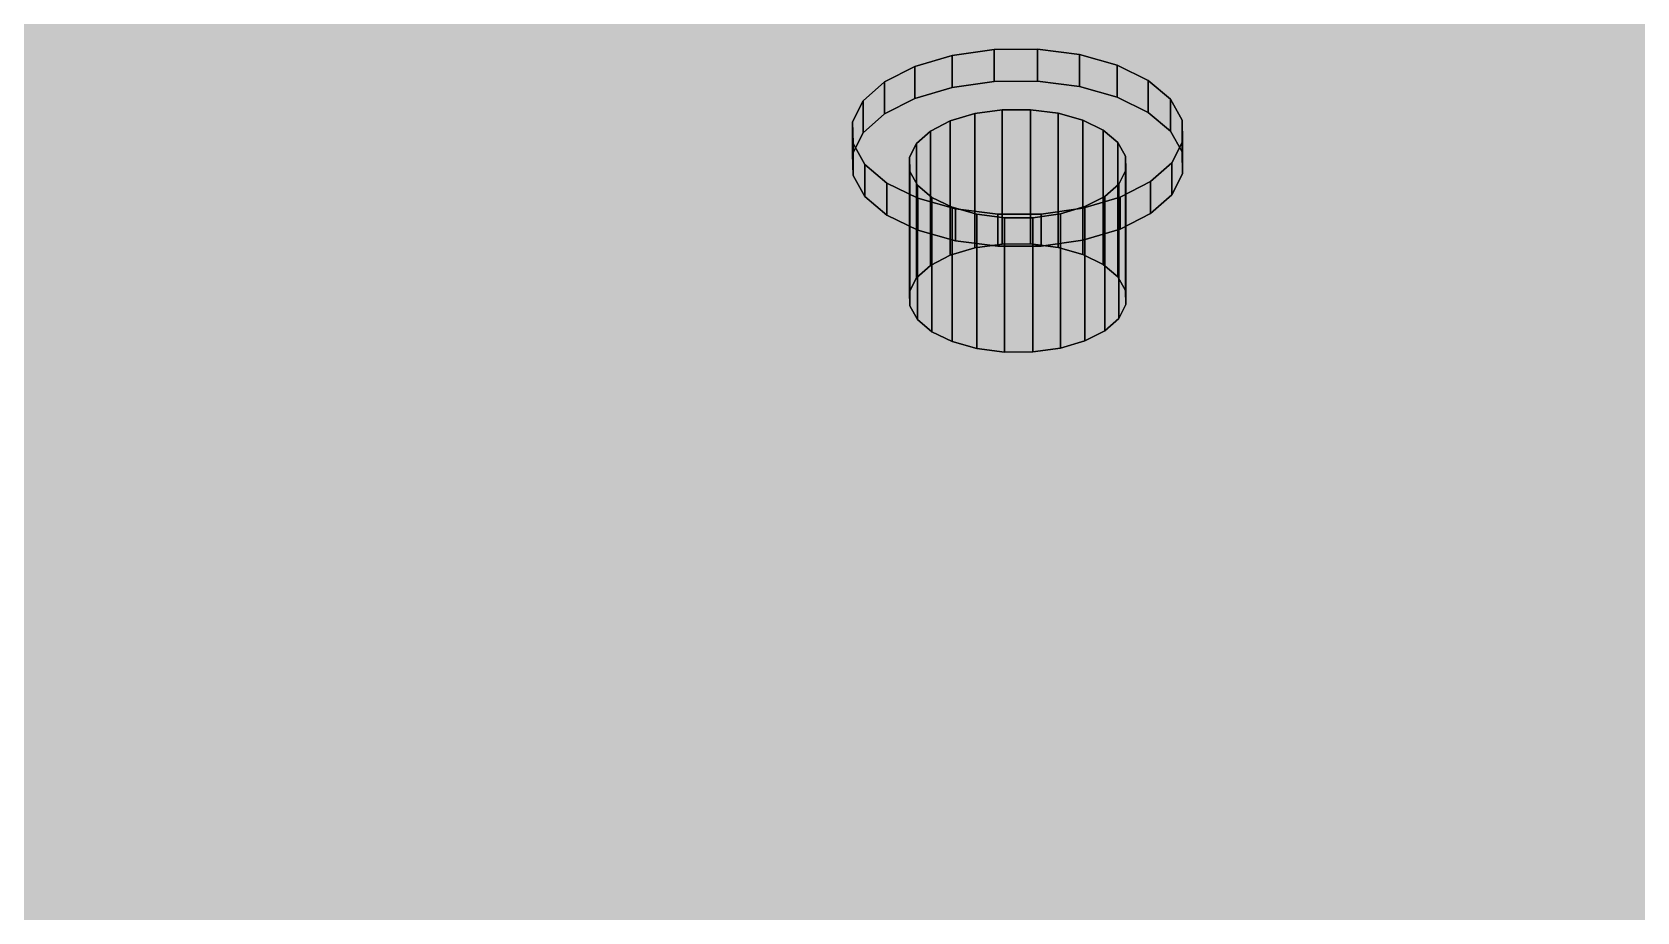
# Model space of a CAD drawing. Header units: millimetres. Extents: x 50 to 612415, y 2 to 4150.
# Drawn here: x 484160.6 to 484298, y 2020.8 to 2096.2 of the extents above; entities that cross this region are included whole.
import ezdxf

# ---------------------------------------------------------------- set-up
doc = ezdxf.new("R2010")
doc.units = ezdxf.units.MM
doc.layers.add('HATCH', color=8, linetype='Continuous', lineweight=9)
doc.layers.add('OUTLINE', color=7, linetype='Continuous', lineweight=25)

msp = doc.modelspace()

# ---------------------------------------------------------------- hatches: boundary and pattern name
at = {"layer": 'HATCH', "true_color": 0xccae87}
for points in [[(484758.648, 2037.434), (483610.009, 2224.834), (483821.46, 2150.669)], [(483821.46, 2150.669), (483610.009, 2224.834), (484758.648, 2037.434)], [(484758.174, 2036.433), (483610.009, 2224.15), (483821.46, 2149.984)], [(483821.46, 2149.984), (483610.009, 2224.15), (484758.174, 2036.433)], [(484755.802, 2031.428), (483610.009, 2220.726), (483821.46, 2146.56)], [(483821.46, 2146.56), (483610.009, 2220.726), (484755.802, 2031.428)], [(483821.46, 2141.081), (483610.009, 2215.247), (484752.006, 2023.419)], [(484760.546, 2053.765), (483825.091, 2159.244), (484036.542, 2085.079)], [(484760.546, 2048.287), (483825.091, 2153.766), (484036.542, 2079.6)], [(484036.542, 2079.6), (483825.091, 2153.766), (484760.546, 2048.287)], [(484760.546, 2041.439), (483823.526, 2152.397), (483824.998, 2151.154)], [(483824.998, 2151.154), (483823.526, 2152.397), (484760.546, 2041.439)], [(484760.546, 2041.439), (483824.998, 2151.154), (483825.777, 2149.763)], [(483825.777, 2149.763), (483824.998, 2151.154), (484760.546, 2041.439)], [(484758.648, 2037.434), (483821.46, 2150.669), (483823.526, 2149.658)], [(483823.526, 2149.658), (483821.46, 2150.669), (484758.648, 2037.434)], [(484758.174, 2036.433), (483821.46, 2149.984), (483823.526, 2148.973)], [(483823.526, 2148.973), (483821.46, 2149.984), (484758.174, 2036.433)], [(484758.648, 2037.434), (483823.526, 2149.658), (483824.998, 2148.415)], [(483824.998, 2148.415), (483823.526, 2149.658), (484758.648, 2037.434)], [(484760.546, 2041.439), (483825.777, 2149.763), (483825.808, 2148.318)], [(483825.808, 2148.318), (483825.777, 2149.763), (484760.546, 2041.439)], [(484758.174, 2036.433), (483823.526, 2148.973), (483824.998, 2147.73)], [(483824.998, 2147.73), (483823.526, 2148.973), (484758.174, 2036.433)], [(484758.648, 2037.434), (483824.998, 2148.415), (483825.777, 2147.023)], [(483825.777, 2147.023), (483824.998, 2148.415), (484758.648, 2037.434)], [(484760.546, 2041.439), (483825.808, 2148.318), (483825.091, 2146.918)], [(483825.091, 2146.918), (483825.808, 2148.318), (484760.546, 2041.439)], [(484758.174, 2036.433), (483824.998, 2147.73), (483825.777, 2146.338)], [(483825.777, 2146.338), (483824.998, 2147.73), (484758.174, 2036.433)], [(484760.546, 2041.439), (483825.091, 2146.918), (484036.542, 2072.752)], [(484036.542, 2072.752), (483825.091, 2146.918), (484760.546, 2041.439)], [(484758.648, 2037.434), (483825.777, 2147.023), (483825.808, 2145.578)], [(483825.808, 2145.578), (483825.777, 2147.023), (484758.648, 2037.434)], [(484755.802, 2031.428), (483821.46, 2146.56), (483823.526, 2145.549)], [(483823.526, 2145.549), (483821.46, 2146.56), (484755.802, 2031.428)], [(484755.802, 2031.428), (483823.526, 2145.549), (483824.998, 2144.306)], [(483824.998, 2144.306), (483823.526, 2145.549), (484755.802, 2031.428)], [(484758.648, 2037.434), (483825.808, 2145.578), (483825.091, 2144.179)], [(483825.091, 2144.179), (483825.808, 2145.578), (484758.648, 2037.434)], [(484758.174, 2036.433), (483825.777, 2146.338), (483825.808, 2144.894)], [(483825.808, 2144.894), (483825.777, 2146.338), (484758.174, 2036.433)], [(484755.802, 2031.428), (483824.998, 2144.306), (483825.777, 2142.914)], [(483825.777, 2142.914), (483824.998, 2144.306), (484755.802, 2031.428)], [(484758.174, 2036.433), (483825.808, 2144.894), (483825.091, 2143.494)], [(483825.091, 2143.494), (483825.808, 2144.894), (484758.174, 2036.433)], [(484758.648, 2037.434), (483825.091, 2144.179), (484036.542, 2070.013)], [(484036.542, 2070.013), (483825.091, 2144.179), (484758.648, 2037.434)], [(484758.174, 2036.433), (483825.091, 2143.494), (484036.542, 2069.328)], [(484036.542, 2069.328), (483825.091, 2143.494), (484758.174, 2036.433)], [(484755.802, 2031.428), (483825.777, 2142.914), (483825.808, 2141.47)], [(483825.808, 2141.47), (483825.777, 2142.914), (484755.802, 2031.428)], [(484755.802, 2031.428), (483825.808, 2141.47), (483825.091, 2140.07)], [(483825.091, 2140.07), (483825.808, 2141.47), (484755.802, 2031.428)], [(483823.526, 2140.071), (483821.46, 2141.081), (484752.006, 2023.419)], [(483824.998, 2138.828), (483823.526, 2140.071), (484752.006, 2023.419)], [(484755.802, 2031.428), (483825.091, 2140.07), (484036.542, 2065.904)], [(484036.542, 2065.904), (483825.091, 2140.07), (484755.802, 2031.428)], [(483825.777, 2137.436), (483824.998, 2138.828), (484752.006, 2023.419)], [(483825.808, 2135.991), (483825.777, 2137.436), (484752.006, 2023.419)], [(483825.091, 2134.591), (483825.808, 2135.991), (484752.006, 2023.419)], [(484036.542, 2060.426), (483825.091, 2134.591), (484752.006, 2023.419)], [(484760.546, 2053.765), (484036.542, 2085.079), (484038.608, 2084.068)], [(484760.546, 2053.765), (484038.608, 2084.068), (484040.08, 2082.825)], [(484760.546, 2053.765), (484040.08, 2082.825), (484040.859, 2081.433)], [(484760.546, 2053.765), (484040.859, 2081.433), (484040.891, 2079.988)], [(484760.546, 2048.287), (484036.542, 2079.6), (484038.608, 2078.59)], [(484038.608, 2078.59), (484036.542, 2079.6), (484760.546, 2048.287)], [(484760.546, 2053.765), (484040.891, 2079.988), (484040.173, 2078.589)], [(484760.546, 2048.287), (484038.608, 2078.59), (484040.08, 2077.346)], [(484040.08, 2077.346), (484038.608, 2078.59), (484760.546, 2048.287)], [(484040.173, 2078.589), (484038.756, 2077.329), (484251.624, 2004.423)], [(484760.546, 2053.765), (484040.173, 2078.589), (484251.624, 2004.423)], [(484234.708, 2002.056), (484038.756, 2077.329), (484036.735, 2076.296)], [(484038.756, 2077.329), (484243.416, 2005.474), (484246.306, 2005.49)], [(484038.756, 2077.329), (484246.306, 2005.49), (484249.105, 2005.131)], [(484038.756, 2077.329), (484240.633, 2005.085), (484243.416, 2005.474)], [(484038.756, 2077.329), (484249.105, 2005.131), (484251.624, 2004.423)], [(484038.756, 2077.329), (484238.146, 2004.349), (484240.633, 2005.085)], [(484038.756, 2077.329), (484236.125, 2003.316), (484238.146, 2004.349)], [(484234.708, 2002.056), (484236.125, 2003.316), (484038.756, 2077.329)], [(484040.859, 2075.955), (484040.08, 2077.346), (484760.546, 2048.287)], [(484760.546, 2048.287), (484040.08, 2077.346), (484040.859, 2075.955)], [(483655.087, 1297.024), (484234.023, 1999.212), (484023.257, 2076.222)], [(484234.708, 2002.056), (484025.776, 2075.514), (484023.257, 2076.222)], [(484233.991, 2000.657), (484234.708, 2002.056), (484023.257, 2076.222)], [(484234.023, 1999.212), (484233.991, 2000.657), (484023.257, 2076.222)], [(484234.708, 2002.056), (484028.575, 2075.155), (484025.776, 2075.514)], [(484234.708, 2002.056), (484034.248, 2075.56), (484031.465, 2075.171)], [(484234.708, 2002.056), (484036.735, 2076.296), (484034.248, 2075.56)], [(484040.891, 2074.51), (484040.859, 2075.955), (484760.546, 2048.287)], [(484760.546, 2048.287), (484040.859, 2075.955), (484040.891, 2074.51)], [(484234.708, 2002.056), (484031.465, 2075.171), (484028.575, 2075.155)], [(484760.546, 2048.287), (484040.891, 2074.51), (484040.173, 2073.11)], [(484040.173, 2073.11), (484040.891, 2074.51), (484760.546, 2048.287)], [(484760.546, 2041.439), (484036.542, 2072.752), (484038.608, 2071.742)], [(484038.608, 2071.742), (484036.542, 2072.752), (484760.546, 2041.439)], [(484040.173, 2073.11), (484038.756, 2071.851), (484251.624, 1998.944)], [(484251.624, 1998.944), (484038.756, 2071.851), (484040.173, 2073.11)], [(484760.546, 2048.287), (484040.173, 2073.11), (484251.624, 1998.944)], [(484251.624, 1998.944), (484040.173, 2073.11), (484760.546, 2048.287)], [(484234.708, 1996.578), (484038.756, 2071.851), (484036.735, 2070.818)], [(484036.735, 2070.818), (484038.756, 2071.851), (484234.708, 1996.578)], [(484760.546, 2041.439), (484038.608, 2071.742), (484040.08, 2070.498)], [(484040.08, 2070.498), (484038.608, 2071.742), (484760.546, 2041.439)], [(484038.756, 2071.851), (484243.416, 1999.996), (484246.306, 2000.012)], [(484246.306, 2000.012), (484243.416, 1999.996), (484038.756, 2071.851)], [(484038.756, 2071.851), (484246.306, 2000.012), (484249.105, 1999.653)], [(484249.105, 1999.653), (484246.306, 2000.012), (484038.756, 2071.851)], [(484038.756, 2071.851), (484240.633, 1999.606), (484243.416, 1999.996)], [(484243.416, 1999.996), (484240.633, 1999.606), (484038.756, 2071.851)], [(484038.756, 2071.851), (484249.105, 1999.653), (484251.624, 1998.944)], [(484251.624, 1998.944), (484249.105, 1999.653), (484038.756, 2071.851)], [(484038.756, 2071.851), (484238.146, 1998.87), (484240.633, 1999.606)], [(484240.633, 1999.606), (484238.146, 1998.87), (484038.756, 2071.851)], [(484038.756, 2071.851), (484236.125, 1997.837), (484238.146, 1998.87)], [(484238.146, 1998.87), (484236.125, 1997.837), (484038.756, 2071.851)], [(484234.708, 1996.578), (484236.125, 1997.837), (484038.756, 2071.851)], [(484038.756, 2071.851), (484236.125, 1997.837), (484234.708, 1996.578)], [(484234.708, 1996.578), (484025.776, 2070.035), (484023.257, 2070.744)], [(484023.257, 2070.744), (484025.776, 2070.035), (484234.708, 1996.578)], [(484233.991, 1995.178), (484234.708, 1996.578), (484023.257, 2070.744)], [(484023.257, 2070.744), (484234.708, 1996.578), (484233.991, 1995.178)], [(484234.023, 1993.733), (484233.991, 1995.178), (484023.257, 2070.744)], [(484023.257, 2070.744), (484233.991, 1995.178), (484234.023, 1993.733)], [(484234.708, 1996.578), (484028.575, 2069.676), (484025.776, 2070.035)], [(484025.776, 2070.035), (484028.575, 2069.676), (484234.708, 1996.578)], [(484028.575, 2069.676), (484031.465, 2069.692), (484234.708, 1996.578)], [(484234.708, 1996.578), (484031.465, 2069.692), (484028.575, 2069.676)], [(484234.708, 1996.578), (484034.248, 2070.082), (484031.465, 2069.692)], [(484031.465, 2069.692), (484034.248, 2070.082), (484234.708, 1996.578)], [(484234.708, 1996.578), (484036.735, 2070.818), (484034.248, 2070.082)], [(484034.248, 2070.082), (484036.735, 2070.818), (484234.708, 1996.578)], [(484758.648, 2037.434), (484036.542, 2070.013), (484038.608, 2069.002)], [(484038.608, 2069.002), (484036.542, 2070.013), (484758.648, 2037.434)], [(484040.859, 2069.107), (484040.08, 2070.498), (484760.546, 2041.439)], [(484760.546, 2041.439), (484040.08, 2070.498), (484040.859, 2069.107)], [(484758.174, 2036.433), (484036.542, 2069.328), (484038.608, 2068.318)], [(484038.608, 2068.318), (484036.542, 2069.328), (484758.174, 2036.433)], [(484758.648, 2037.434), (484038.608, 2069.002), (484040.08, 2067.759)], [(484040.08, 2067.759), (484038.608, 2069.002), (484758.648, 2037.434)], [(484758.174, 2036.433), (484038.608, 2068.318), (484040.08, 2067.074)], [(484040.08, 2067.074), (484038.608, 2068.318), (484758.174, 2036.433)], [(484040.891, 2067.662), (484040.859, 2069.107), (484760.546, 2041.439)], [(484760.546, 2041.439), (484040.859, 2069.107), (484040.891, 2067.662)], [(484758.648, 2037.434), (484040.08, 2067.759), (484040.859, 2066.367)], [(484040.859, 2066.367), (484040.08, 2067.759), (484758.648, 2037.434)], [(484758.174, 2036.433), (484040.08, 2067.074), (484040.859, 2065.683)], [(484040.859, 2065.683), (484040.08, 2067.074), (484758.174, 2036.433)], [(484760.546, 2041.439), (484040.891, 2067.662), (484040.173, 2066.262)], [(484040.173, 2066.262), (484040.891, 2067.662), (484760.546, 2041.439)], [(484755.802, 2031.428), (484036.542, 2065.904), (484038.608, 2064.894)], [(484038.608, 2064.894), (484036.542, 2065.904), (484755.802, 2031.428)], [(484040.173, 2066.262), (484038.756, 2065.003), (484251.624, 1992.096)], [(484251.624, 1992.096), (484038.756, 2065.003), (484040.173, 2066.262)], [(484760.546, 2041.439), (484040.173, 2066.262), (484251.624, 1992.096)], [(484251.624, 1992.096), (484040.173, 2066.262), (484760.546, 2041.439)], [(484758.648, 2037.434), (484040.859, 2066.367), (484040.891, 2064.923)], [(484040.891, 2064.923), (484040.859, 2066.367), (484758.648, 2037.434)], [(484758.174, 2036.433), (484040.859, 2065.683), (484040.891, 2064.238)], [(484040.891, 2064.238), (484040.859, 2065.683), (484758.174, 2036.433)], [(484755.802, 2031.428), (484038.608, 2064.894), (484040.08, 2063.65)], [(484040.08, 2063.65), (484038.608, 2064.894), (484755.802, 2031.428)], [(484038.756, 2065.003), (484243.416, 1993.148), (484246.306, 1993.164)], [(484246.306, 1993.164), (484243.416, 1993.148), (484038.756, 2065.003)], [(484038.756, 2065.003), (484246.306, 1993.164), (484249.105, 1992.805)], [(484249.105, 1992.805), (484246.306, 1993.164), (484038.756, 2065.003)], [(484038.756, 2065.003), (484240.633, 1992.758), (484243.416, 1993.148)], [(484243.416, 1993.148), (484240.633, 1992.758), (484038.756, 2065.003)], [(484038.756, 2065.003), (484249.105, 1992.805), (484251.624, 1992.096)], [(484251.624, 1992.096), (484249.105, 1992.805), (484038.756, 2065.003)], [(484038.756, 2065.003), (484238.146, 1992.022), (484240.633, 1992.758)], [(484240.633, 1992.758), (484238.146, 1992.022), (484038.756, 2065.003)], [(484758.648, 2037.434), (484040.891, 2064.923), (484040.173, 2063.523)], [(484040.173, 2063.523), (484040.891, 2064.923), (484758.648, 2037.434)], [(484040.173, 2062.838), (484040.891, 2064.238), (484758.174, 2036.433)], [(484758.174, 2036.433), (484040.891, 2064.238), (484040.173, 2062.838)], [(484040.173, 2063.523), (484038.756, 2062.264), (484251.624, 1989.357)], [(484251.624, 1989.357), (484038.756, 2062.264), (484040.173, 2063.523)], [(484755.802, 2031.428), (484040.08, 2063.65), (484040.859, 2062.259)], [(484040.859, 2062.259), (484040.08, 2063.65), (484755.802, 2031.428)], [(484758.648, 2037.434), (484040.173, 2063.523), (484251.624, 1989.357)], [(484251.624, 1989.357), (484040.173, 2063.523), (484758.648, 2037.434)], [(484758.174, 2036.433), (484040.173, 2062.838), (484251.624, 1988.672)], [(484251.624, 1988.672), (484040.173, 2062.838), (484758.174, 2036.433)], [(484755.802, 2031.428), (484040.859, 2062.259), (484040.891, 2060.814)], [(484040.891, 2060.814), (484040.859, 2062.259), (484755.802, 2031.428)], [(484038.608, 2059.415), (484036.542, 2060.426), (484752.006, 2023.419)], [(484040.173, 2059.414), (484040.891, 2060.814), (484755.802, 2031.428)], [(484755.802, 2031.428), (484040.891, 2060.814), (484040.173, 2059.414)], [(484040.08, 2058.172), (484038.608, 2059.415), (484752.006, 2023.419)], [(484755.802, 2031.428), (484040.173, 2059.414), (484251.624, 1985.248)], [(484251.624, 1985.248), (484040.173, 2059.414), (484755.802, 2031.428)], [(484040.859, 2056.78), (484040.08, 2058.172), (484752.006, 2023.419)], [(484040.891, 2055.335), (484040.859, 2056.78), (484752.006, 2023.419)], [(484040.173, 2053.936), (484040.891, 2055.335), (484752.006, 2023.419)], [(484251.624, 1979.77), (484040.173, 2053.936), (484752.006, 2023.419)]]:
    msp.add_hatch(color=43, dxfattribs=at).paths.add_polyline_path(points)
at = {"layer": 'HATCH', "true_color": 0xaeb3b7}
for points in [[(484242.969, 2091.955), (484239.391, 2091.455), (484239.391, 2094.194), (484242.969, 2094.695)], [(484250.284, 2091.515), (484246.684, 2091.976), (484246.684, 2094.715), (484250.284, 2094.254)], [(484243.662, 2078.024), (484241.316, 2077.696), (484241.316, 2089.201), (484243.662, 2089.529)], [(484248.457, 2077.735), (484246.098, 2078.037), (484246.098, 2089.542), (484248.457, 2089.24)], [(484239.68, 2078.306), (484243.279, 2077.845), (484243.279, 2080.584), (484239.68, 2081.045)], [(484246.995, 2077.865), (484250.573, 2078.366), (484250.573, 2081.105), (484246.995, 2080.604)], [(484241.506, 2069.076), (484243.866, 2068.774), (484243.866, 2080.278), (484241.506, 2080.581)], [(484246.301, 2068.787), (484248.647, 2069.115), (484248.647, 2080.62), (484246.301, 2080.292)]]:
    msp.add_hatch(color=253, dxfattribs=at).paths.add_polyline_path(points)
at = {"layer": 'HATCH', "true_color": 0xb7bcc0}
for points in [[(484250.573, 2081.105), (484242.969, 2094.695), (484239.391, 2094.194)], [(484250.573, 2081.105), (484246.684, 2094.715), (484242.969, 2094.695)], [(484250.573, 2081.105), (484250.284, 2094.254), (484246.684, 2094.715)], [(484250.573, 2081.105), (484236.193, 2093.248), (484233.595, 2091.919)], [(484250.573, 2081.105), (484239.391, 2094.194), (484236.193, 2093.248)], [(484250.573, 2081.105), (484253.522, 2093.343), (484250.284, 2094.254)], [(484250.573, 2081.105), (484256.178, 2092.044), (484253.522, 2093.343)], [(484250.573, 2081.105), (484233.595, 2091.919), (484231.773, 2090.3)], [(484239.391, 2091.455), (484242.969, 2091.955), (484250.573, 2078.366)], [(484242.969, 2091.955), (484246.684, 2091.976), (484250.573, 2078.366)], [(484246.684, 2091.976), (484250.284, 2091.515), (484250.573, 2078.366)], [(484250.573, 2081.105), (484258.071, 2090.445), (484256.178, 2092.044)], [(484250.573, 2081.105), (484231.773, 2090.3), (484230.851, 2088.501)], [(484233.595, 2089.18), (484236.193, 2090.508), (484250.573, 2078.366)], [(484236.193, 2090.508), (484239.391, 2091.455), (484250.573, 2078.366)], [(484250.284, 2091.515), (484253.522, 2090.604), (484250.573, 2078.366)], [(484253.522, 2090.604), (484256.178, 2089.304), (484250.573, 2078.366)], [(484250.573, 2081.105), (484259.072, 2088.656), (484258.071, 2090.445)], [(484231.773, 2087.561), (484233.595, 2089.18), (484250.573, 2078.366)], [(484248.647, 2080.62), (484241.316, 2089.201), (484239.22, 2088.58)], [(484248.647, 2080.62), (484243.662, 2089.529), (484241.316, 2089.201)], [(484248.647, 2080.62), (484246.098, 2089.542), (484243.662, 2089.529)], [(484248.647, 2080.62), (484248.457, 2089.24), (484246.098, 2089.542)], [(484248.647, 2080.62), (484250.58, 2088.643), (484248.457, 2089.24)], [(484256.178, 2089.304), (484258.071, 2087.706), (484250.573, 2078.366)], [(484250.573, 2081.105), (484230.851, 2088.501), (484230.891, 2086.643)], [(484230.851, 2085.761), (484231.773, 2087.561), (484250.573, 2078.366)], [(484248.647, 2080.62), (484237.517, 2087.709), (484236.322, 2086.648)], [(484248.647, 2080.62), (484239.22, 2088.58), (484237.517, 2087.709)], [(484248.647, 2080.62), (484252.321, 2087.791), (484250.58, 2088.643)], [(484248.647, 2080.62), (484253.562, 2086.743), (484252.321, 2087.791)], [(484250.573, 2081.105), (484259.113, 2086.798), (484259.072, 2088.656)], [(484258.071, 2087.706), (484259.072, 2085.917), (484250.573, 2078.366)], [(484250.573, 2081.105), (484230.891, 2086.643), (484231.892, 2084.854)], [(484248.647, 2080.62), (484236.322, 2086.648), (484235.718, 2085.468)], [(484248.647, 2080.62), (484254.219, 2085.57), (484253.562, 2086.743)], [(484250.573, 2081.105), (484258.191, 2084.998), (484259.113, 2086.798)], [(484230.891, 2083.904), (484230.851, 2085.761), (484250.573, 2078.366)], [(484250.573, 2081.105), (484231.892, 2084.854), (484233.786, 2083.255)], [(484248.647, 2080.62), (484235.718, 2085.468), (484235.745, 2084.25)], [(484248.647, 2080.62), (484254.246, 2084.352), (484254.219, 2085.57)], [(484259.072, 2085.917), (484259.113, 2084.059), (484250.573, 2078.366)], [(484250.573, 2081.105), (484256.368, 2083.379), (484258.191, 2084.998)], [(484231.892, 2082.115), (484230.891, 2083.904), (484250.573, 2078.366)], [(484248.647, 2080.62), (484235.745, 2084.25), (484236.401, 2083.078)], [(484248.647, 2080.62), (484253.641, 2083.172), (484254.246, 2084.352)], [(484259.113, 2084.059), (484258.191, 2082.259), (484250.573, 2078.366)], [(484233.786, 2080.516), (484231.892, 2082.115), (484250.573, 2078.366)], [(484250.573, 2081.105), (484233.786, 2083.255), (484236.442, 2081.956)], [(484248.647, 2080.62), (484236.401, 2083.078), (484237.642, 2082.03)], [(484248.647, 2080.62), (484252.446, 2082.111), (484253.641, 2083.172)], [(484248.647, 2080.62), (484250.743, 2081.24), (484252.446, 2082.111)], [(484250.573, 2081.105), (484253.77, 2082.051), (484256.368, 2083.379)], [(484258.191, 2082.259), (484256.368, 2080.64), (484250.573, 2078.366)], [(484250.573, 2081.105), (484236.442, 2081.956), (484239.68, 2081.045)], [(484248.647, 2080.62), (484237.642, 2082.03), (484239.383, 2081.178)], [(484248.647, 2080.62), (484239.383, 2081.178), (484241.506, 2080.581)], [(484250.573, 2081.105), (484239.68, 2081.045), (484243.279, 2080.584)], [(484250.573, 2081.105), (484243.279, 2080.584), (484246.995, 2080.604)], [(484236.442, 2079.217), (484233.786, 2080.516), (484250.573, 2078.366)], [(484248.647, 2080.62), (484241.506, 2080.581), (484243.866, 2080.278)], [(484248.647, 2080.62), (484243.866, 2080.278), (484246.301, 2080.292)], [(484256.368, 2080.64), (484253.77, 2079.312), (484250.573, 2078.366)], [(484239.68, 2078.306), (484236.442, 2079.217), (484250.573, 2078.366)], [(484243.279, 2077.845), (484239.68, 2078.306), (484250.573, 2078.366)], [(484241.316, 2077.696), (484243.662, 2078.024), (484248.647, 2069.115)], [(484246.995, 2077.865), (484243.279, 2077.845), (484250.573, 2078.366)], [(484243.662, 2078.024), (484246.098, 2078.037), (484248.647, 2069.115)], [(484246.098, 2078.037), (484248.457, 2077.735), (484248.647, 2069.115)], [(484237.517, 2076.205), (484239.22, 2077.075), (484248.647, 2069.115)], [(484239.22, 2077.075), (484241.316, 2077.696), (484248.647, 2069.115)], [(484248.457, 2077.735), (484250.58, 2077.138), (484248.647, 2069.115)], [(484250.58, 2077.138), (484252.321, 2076.286), (484248.647, 2069.115)], [(484236.322, 2075.143), (484237.517, 2076.205), (484248.647, 2069.115)], [(484252.321, 2076.286), (484253.562, 2075.238), (484248.647, 2069.115)], [(484253.562, 2075.238), (484254.219, 2074.065), (484248.647, 2069.115)], [(484235.718, 2073.964), (484236.322, 2075.143), (484248.647, 2069.115)], [(484235.745, 2072.746), (484235.718, 2073.964), (484248.647, 2069.115)], [(484254.219, 2074.065), (484254.246, 2072.847), (484248.647, 2069.115)], [(484236.401, 2071.573), (484235.745, 2072.746), (484248.647, 2069.115)], [(484254.246, 2072.847), (484253.641, 2071.668), (484248.647, 2069.115)], [(484237.642, 2070.525), (484236.401, 2071.573), (484248.647, 2069.115)], [(484253.641, 2071.668), (484252.446, 2070.606), (484248.647, 2069.115)], [(484239.383, 2069.673), (484237.642, 2070.525), (484248.647, 2069.115)], [(484252.446, 2070.606), (484250.743, 2069.736), (484248.647, 2069.115)], [(484241.506, 2069.076), (484239.383, 2069.673), (484248.647, 2069.115)], [(484243.866, 2068.774), (484241.506, 2069.076), (484248.647, 2069.115)], [(484246.301, 2068.787), (484243.866, 2068.774), (484248.647, 2069.115)]]:
    msp.add_hatch(color=9, dxfattribs=at).paths.add_polyline_path(points)
at = {"layer": 'HATCH', "true_color": 0xaeb4b7}
for points in [[(484246.684, 2091.976), (484242.969, 2091.955), (484242.969, 2094.695), (484246.684, 2094.715)], [(484246.098, 2078.037), (484243.662, 2078.024), (484243.662, 2089.529), (484246.098, 2089.542)], [(484243.279, 2077.845), (484246.995, 2077.865), (484246.995, 2080.604), (484243.279, 2080.584)], [(484243.866, 2068.774), (484246.301, 2068.787), (484246.301, 2080.292), (484243.866, 2080.278)]]:
    msp.add_hatch(color=253, dxfattribs=at).paths.add_polyline_path(points)
at = {"layer": 'HATCH', "true_color": 0xabb0b4}
for points in [[(484236.193, 2090.508), (484233.595, 2089.18), (484233.595, 2091.919), (484236.193, 2093.248)], [(484256.178, 2089.304), (484253.522, 2090.604), (484253.522, 2093.343), (484256.178, 2092.044)], [(484239.22, 2077.075), (484237.517, 2076.205), (484237.517, 2087.709), (484239.22, 2088.58)], [(484252.321, 2076.286), (484250.58, 2077.138), (484250.58, 2088.643), (484252.321, 2087.791)], [(484233.786, 2080.516), (484236.442, 2079.217), (484236.442, 2081.956), (484233.786, 2083.255)], [(484250.743, 2069.736), (484252.446, 2070.606), (484252.446, 2082.111), (484250.743, 2081.24)], [(484253.77, 2079.312), (484256.368, 2080.64), (484256.368, 2083.379), (484253.77, 2082.051)], [(484237.642, 2070.525), (484239.383, 2069.673), (484239.383, 2081.178), (484237.642, 2082.03)]]:
    msp.add_hatch(color=253, dxfattribs=at).paths.add_polyline_path(points)
at = {"layer": 'HATCH', "true_color": 0xadb2b6}
for points in [[(484239.391, 2091.455), (484236.193, 2090.508), (484236.193, 2093.248), (484239.391, 2094.194)], [(484253.522, 2090.604), (484250.284, 2091.515), (484250.284, 2094.254), (484253.522, 2093.343)], [(484241.316, 2077.696), (484239.22, 2077.075), (484239.22, 2088.58), (484241.316, 2089.201)], [(484250.58, 2077.138), (484248.457, 2077.735), (484248.457, 2089.24), (484250.58, 2088.643)], [(484236.442, 2079.217), (484239.68, 2078.306), (484239.68, 2081.045), (484236.442, 2081.956)], [(484239.383, 2069.673), (484241.506, 2069.076), (484241.506, 2080.581), (484239.383, 2081.178)], [(484248.647, 2069.115), (484250.743, 2069.736), (484250.743, 2081.24), (484248.647, 2080.62)], [(484250.573, 2078.366), (484253.77, 2079.312), (484253.77, 2082.051), (484250.573, 2081.105)]]:
    msp.add_hatch(color=253, dxfattribs=at).paths.add_polyline_path(points)
at = {"layer": 'HATCH', "true_color": 0xa8aeb1}
for points in [[(484233.595, 2089.18), (484231.773, 2087.561), (484231.773, 2090.3), (484233.595, 2091.919)], [(484237.517, 2076.205), (484236.322, 2075.143), (484236.322, 2086.648), (484237.517, 2087.709)], [(484256.368, 2080.64), (484258.191, 2082.259), (484258.191, 2084.998), (484256.368, 2083.379)], [(484252.446, 2070.606), (484253.641, 2071.668), (484253.641, 2083.172), (484252.446, 2082.111)]]:
    msp.add_hatch(color=253, dxfattribs=at).paths.add_polyline_path(points)
at = {"layer": 'HATCH', "true_color": 0xa9aeb1}
for points in [[(484258.071, 2087.706), (484256.178, 2089.304), (484256.178, 2092.044), (484258.071, 2090.445)], [(484253.562, 2075.238), (484252.321, 2076.286), (484252.321, 2087.791), (484253.562, 2086.743)], [(484231.892, 2082.115), (484233.786, 2080.516), (484233.786, 2083.255), (484231.892, 2084.854)], [(484236.401, 2071.573), (484237.642, 2070.525), (484237.642, 2082.03), (484236.401, 2083.078)]]:
    msp.add_hatch(color=253, dxfattribs=at).paths.add_polyline_path(points)
at = {"layer": 'HATCH', "true_color": 0xa6abae}
for points in [[(484231.773, 2087.561), (484230.851, 2085.761), (484230.851, 2088.501), (484231.773, 2090.3)], [(484259.072, 2085.917), (484258.071, 2087.706), (484258.071, 2090.445), (484259.072, 2088.656)], [(484230.891, 2083.904), (484231.892, 2082.115), (484231.892, 2084.854), (484230.891, 2086.643)], [(484236.322, 2075.143), (484235.718, 2073.964), (484235.718, 2085.468), (484236.322, 2086.648)], [(484254.219, 2074.065), (484253.562, 2075.238), (484253.562, 2086.743), (484254.219, 2085.57)], [(484258.191, 2082.259), (484259.113, 2084.059), (484259.113, 2086.798), (484258.191, 2084.998)], [(484235.745, 2072.746), (484236.401, 2071.573), (484236.401, 2083.078), (484235.745, 2084.25)], [(484253.641, 2071.668), (484254.246, 2072.847), (484254.246, 2084.352), (484253.641, 2083.172)]]:
    msp.add_hatch(color=253, dxfattribs=at).paths.add_polyline_path(points)
at = {"layer": 'HATCH', "true_color": 0xa3a8ab}
for points in [[(484230.851, 2085.761), (484230.891, 2083.904), (484230.891, 2086.643), (484230.851, 2088.501)], [(484259.113, 2084.059), (484259.072, 2085.917), (484259.072, 2088.656), (484259.113, 2086.798)], [(484235.718, 2073.964), (484235.745, 2072.746), (484235.745, 2084.25), (484235.718, 2085.468)], [(484254.246, 2072.847), (484254.219, 2074.065), (484254.219, 2085.57), (484254.246, 2084.352)]]:
    msp.add_hatch(color=253, dxfattribs=at).paths.add_polyline_path(points)

# ---------------------------------------------------------------- linework, layer by layer
at = {"layer": 'OUTLINE', "color": 139, "true_color": 0x42544a}
for p, q in [((484239.391, 2094.194), (484242.969, 2094.695)), ((484242.969, 2094.695), (484239.391, 2094.194)), ((484242.969, 2094.695), (484246.684, 2094.715)), ((484246.684, 2094.715), (484242.969, 2094.695)), ((484242.969, 2091.955), (484242.969, 2094.695)), ((484242.969, 2094.695), (484242.969, 2091.955)), ((484246.684, 2094.715), (484246.684, 2091.976)), ((484246.684, 2091.976), (484246.684, 2094.715)), ((484246.684, 2094.715), (484250.284, 2094.254)), ((484250.284, 2094.254), (484246.684, 2094.715)), ((484233.595, 2091.919), (484236.193, 2093.248)), ((484236.193, 2093.248), (484233.595, 2091.919)), ((484236.193, 2093.248), (484239.391, 2094.194)), ((484239.391, 2094.194), (484236.193, 2093.248)), ((484236.193, 2090.508), (484236.193, 2093.248)), ((484236.193, 2093.248), (484236.193, 2090.508)), ((484239.391, 2091.455), (484239.391, 2094.194)), ((484239.391, 2094.194), (484239.391, 2091.455)), ((484250.284, 2094.254), (484250.284, 2091.515)), ((484250.284, 2091.515), (484250.284, 2094.254)), ((484250.284, 2094.254), (484253.522, 2093.343)), ((484253.522, 2093.343), (484250.284, 2094.254)), ((484253.522, 2093.343), (484253.522, 2090.604)), ((484253.522, 2090.604), (484253.522, 2093.343)), ((484253.522, 2093.343), (484256.178, 2092.044)), ((484256.178, 2092.044), (484253.522, 2093.343)), ((484231.773, 2090.3), (484233.595, 2091.919)), ((484233.595, 2091.919), (484231.773, 2090.3)), ((484233.595, 2089.18), (484233.595, 2091.919)), ((484233.595, 2091.919), (484233.595, 2089.18)), ((484242.969, 2091.955), (484239.391, 2091.455)), ((484239.391, 2091.455), (484242.969, 2091.955)), ((484246.684, 2091.976), (484242.969, 2091.955)), ((484242.969, 2091.955), (484246.684, 2091.976)), ((484250.284, 2091.515), (484246.684, 2091.976)), ((484246.684, 2091.976), (484250.284, 2091.515)), ((484256.178, 2092.044), (484256.178, 2089.304)), ((484256.178, 2089.304), (484256.178, 2092.044)), ((484256.178, 2092.044), (484258.071, 2090.445)), ((484258.071, 2090.445), (484256.178, 2092.044)), ((484230.851, 2088.501), (484231.773, 2090.3)), ((484231.773, 2090.3), (484230.851, 2088.501)), ((484231.773, 2087.561), (484231.773, 2090.3)), ((484231.773, 2090.3), (484231.773, 2087.561)), ((484236.193, 2090.508), (484233.595, 2089.18)), ((484233.595, 2089.18), (484236.193, 2090.508)), ((484239.391, 2091.455), (484236.193, 2090.508)), ((484236.193, 2090.508), (484239.391, 2091.455)), ((484253.522, 2090.604), (484250.284, 2091.515)), ((484250.284, 2091.515), (484253.522, 2090.604)), ((484256.178, 2089.304), (484253.522, 2090.604)), ((484253.522, 2090.604), (484256.178, 2089.304)), ((484258.071, 2090.445), (484258.071, 2087.706)), ((484258.071, 2087.706), (484258.071, 2090.445)), ((484258.071, 2090.445), (484259.072, 2088.656)), ((484259.072, 2088.656), (484258.071, 2090.445)), ((484233.595, 2089.18), (484231.773, 2087.561)), ((484231.773, 2087.561), (484233.595, 2089.18)), ((484239.22, 2088.58), (484241.316, 2089.201)), ((484241.316, 2089.201), (484239.22, 2088.58)), ((484241.316, 2089.201), (484243.662, 2089.529)), ((484243.662, 2089.529), (484241.316, 2089.201)), ((484241.316, 2077.696), (484241.316, 2089.201)), ((484241.316, 2089.201), (484241.316, 2077.696)), ((484243.662, 2089.529), (484246.098, 2089.542)), ((484246.098, 2089.542), (484243.662, 2089.529)), ((484243.662, 2078.024), (484243.662, 2089.529)), ((484243.662, 2089.529), (484243.662, 2078.024)), ((484246.098, 2089.542), (484246.098, 2078.037)), ((484246.098, 2078.037), (484246.098, 2089.542)), ((484246.098, 2089.542), (484248.457, 2089.24)), ((484248.457, 2089.24), (484246.098, 2089.542)), ((484248.457, 2089.24), (484248.457, 2077.735)), ((484248.457, 2077.735), (484248.457, 2089.24)), ((484248.457, 2089.24), (484250.58, 2088.643)), ((484250.58, 2088.643), (484248.457, 2089.24)), ((484258.071, 2087.706), (484256.178, 2089.304)), ((484256.178, 2089.304), (484258.071, 2087.706)), ((484230.851, 2085.761), (484230.851, 2088.501)), ((484230.891, 2086.643), (484230.851, 2088.501)), ((484230.851, 2088.501), (484230.851, 2085.761)), ((484230.851, 2088.501), (484230.891, 2086.643)), ((484231.773, 2087.561), (484230.851, 2085.761)), ((484230.851, 2085.761), (484231.773, 2087.561)), ((484236.322, 2086.648), (484237.517, 2087.709)), ((484237.517, 2087.709), (484236.322, 2086.648)), ((484237.517, 2087.709), (484239.22, 2088.58)), ((484239.22, 2088.58), (484237.517, 2087.709)), ((484237.517, 2076.205), (484237.517, 2087.709)), ((484237.517, 2087.709), (484237.517, 2076.205)), ((484239.22, 2077.075), (484239.22, 2088.58)), ((484239.22, 2088.58), (484239.22, 2077.075)), ((484250.58, 2088.643), (484250.58, 2077.138)), ((484250.58, 2077.138), (484250.58, 2088.643)), ((484250.58, 2088.643), (484252.321, 2087.791)), ((484252.321, 2087.791), (484250.58, 2088.643)), ((484252.321, 2087.791), (484252.321, 2076.286)), ((484252.321, 2076.286), (484252.321, 2087.791)), ((484252.321, 2087.791), (484253.562, 2086.743)), ((484253.562, 2086.743), (484252.321, 2087.791)), ((484259.072, 2085.917), (484258.071, 2087.706)), ((484258.071, 2087.706), (484259.072, 2085.917)), ((484259.072, 2088.656), (484259.072, 2085.917)), ((484259.072, 2085.917), (484259.072, 2088.656)), ((484259.072, 2088.656), (484259.113, 2086.798)), ((484259.113, 2086.798), (484259.072, 2088.656)), ((484230.891, 2083.904), (484230.891, 2086.643)), ((484231.892, 2084.854), (484230.891, 2086.643)), ((484230.891, 2086.643), (484230.891, 2083.904)), ((484230.891, 2086.643), (484231.892, 2084.854)), ((484235.718, 2085.468), (484236.322, 2086.648)), ((484236.322, 2086.648), (484235.718, 2085.468)), ((484236.322, 2075.143), (484236.322, 2086.648)), ((484236.322, 2086.648), (484236.322, 2075.143)), ((484253.562, 2086.743), (484253.562, 2075.238)), ((484253.562, 2075.238), (484253.562, 2086.743)), ((484253.562, 2086.743), (484254.219, 2085.57)), ((484254.219, 2085.57), (484253.562, 2086.743)), ((484259.113, 2086.798), (484258.191, 2084.998)), ((484258.191, 2084.998), (484259.113, 2086.798)), ((484259.113, 2086.798), (484259.113, 2084.059)), ((484259.113, 2084.059), (484259.113, 2086.798)), ((484230.851, 2085.761), (484230.891, 2083.904)), ((484230.891, 2083.904), (484230.851, 2085.761)), ((484231.892, 2082.115), (484231.892, 2084.854)), ((484233.786, 2083.255), (484231.892, 2084.854)), ((484231.892, 2084.854), (484231.892, 2082.115)), ((484231.892, 2084.854), (484233.786, 2083.255)), ((484235.718, 2073.964), (484235.718, 2085.468)), ((484235.745, 2084.25), (484235.718, 2085.468)), ((484235.718, 2085.468), (484235.718, 2073.964)), ((484235.718, 2085.468), (484235.745, 2084.25)), ((484254.219, 2085.57), (484254.219, 2074.065)), ((484254.219, 2074.065), (484254.219, 2085.57)), ((484254.219, 2085.57), (484254.246, 2084.352)), ((484254.246, 2084.352), (484254.219, 2085.57)), ((484258.191, 2084.998), (484256.368, 2083.379)), ((484256.368, 2083.379), (484258.191, 2084.998)), ((484258.191, 2084.998), (484258.191, 2082.259)), ((484258.191, 2082.259), (484258.191, 2084.998)), ((484259.113, 2084.059), (484259.072, 2085.917)), ((484259.072, 2085.917), (484259.113, 2084.059)), ((484230.891, 2083.904), (484231.892, 2082.115)), ((484231.892, 2082.115), (484230.891, 2083.904)), ((484235.745, 2072.746), (484235.745, 2084.25)), ((484236.401, 2083.078), (484235.745, 2084.25)), ((484235.745, 2084.25), (484235.745, 2072.746)), ((484235.745, 2084.25), (484236.401, 2083.078)), ((484254.246, 2084.352), (484253.641, 2083.172)), ((484253.641, 2083.172), (484254.246, 2084.352)), ((484254.246, 2084.352), (484254.246, 2072.847)), ((484254.246, 2072.847), (484254.246, 2084.352)), ((484258.191, 2082.259), (484259.113, 2084.059)), ((484259.113, 2084.059), (484258.191, 2082.259)), ((484231.892, 2082.115), (484233.786, 2080.516)), ((484233.786, 2080.516), (484231.892, 2082.115)), ((484233.786, 2080.516), (484233.786, 2083.255)), ((484236.442, 2081.956), (484233.786, 2083.255)), ((484233.786, 2083.255), (484233.786, 2080.516)), ((484233.786, 2083.255), (484236.442, 2081.956)), ((484236.401, 2071.573), (484236.401, 2083.078)), ((484237.642, 2082.03), (484236.401, 2083.078)), ((484236.401, 2083.078), (484236.401, 2071.573)), ((484236.401, 2083.078), (484237.642, 2082.03)), ((484252.446, 2082.111), (484250.743, 2081.24)), ((484250.743, 2081.24), (484252.446, 2082.111)), ((484253.641, 2083.172), (484252.446, 2082.111)), ((484252.446, 2082.111), (484253.641, 2083.172)), ((484252.446, 2082.111), (484252.446, 2070.606)), ((484252.446, 2070.606), (484252.446, 2082.111)), ((484253.641, 2083.172), (484253.641, 2071.668)), ((484253.641, 2071.668), (484253.641, 2083.172)), ((484256.368, 2083.379), (484253.77, 2082.051)), ((484253.77, 2082.051), (484256.368, 2083.379)), ((484256.368, 2083.379), (484256.368, 2080.64)), ((484256.368, 2080.64), (484256.368, 2083.379)), ((484256.368, 2080.64), (484258.191, 2082.259)), ((484258.191, 2082.259), (484256.368, 2080.64)), ((484236.442, 2079.217), (484236.442, 2081.956)), ((484239.68, 2081.045), (484236.442, 2081.956)), ((484236.442, 2081.956), (484236.442, 2079.217)), ((484236.442, 2081.956), (484239.68, 2081.045)), ((484237.642, 2070.525), (484237.642, 2082.03)), ((484239.383, 2081.178), (484237.642, 2082.03)), ((484237.642, 2082.03), (484237.642, 2070.525)), ((484237.642, 2082.03), (484239.383, 2081.178)), ((484239.383, 2069.673), (484239.383, 2081.178)), ((484241.506, 2080.581), (484239.383, 2081.178)), ((484239.383, 2081.178), (484239.383, 2069.673)), ((484239.383, 2081.178), (484241.506, 2080.581)), ((484239.68, 2078.306), (484239.68, 2081.045)), ((484243.279, 2080.584), (484239.68, 2081.045)), ((484239.68, 2081.045), (484239.68, 2078.306)), ((484239.68, 2081.045), (484243.279, 2080.584)), ((484250.573, 2081.105), (484246.995, 2080.604)), ((484246.995, 2080.604), (484250.573, 2081.105)), ((484250.743, 2081.24), (484248.647, 2080.62)), ((484248.647, 2080.62), (484250.743, 2081.24)), ((484250.573, 2081.105), (484253.77, 2082.051)), ((484253.77, 2082.051), (484250.573, 2081.105)), ((484250.573, 2081.105), (484250.573, 2078.366)), ((484250.573, 2078.366), (484250.573, 2081.105)), ((484250.743, 2081.24), (484250.743, 2069.736)), ((484250.743, 2069.736), (484250.743, 2081.24)), ((484253.77, 2082.051), (484253.77, 2079.312)), ((484253.77, 2079.312), (484253.77, 2082.051)), ((484233.786, 2080.516), (484236.442, 2079.217)), ((484236.442, 2079.217), (484233.786, 2080.516)), ((484241.506, 2069.076), (484241.506, 2080.581)), ((484243.866, 2080.278), (484241.506, 2080.581)), ((484241.506, 2080.581), (484241.506, 2069.076)), ((484241.506, 2080.581), (484243.866, 2080.278)), ((484246.995, 2080.604), (484243.279, 2080.584)), ((484243.279, 2080.584), (484246.995, 2080.604)), ((484243.279, 2077.845), (484243.279, 2080.584)), ((484243.279, 2080.584), (484243.279, 2077.845)), ((484246.301, 2080.292), (484243.866, 2080.278)), ((484243.866, 2080.278), (484246.301, 2080.292)), ((484243.866, 2068.774), (484243.866, 2080.278)), ((484243.866, 2080.278), (484243.866, 2068.774)), ((484248.647, 2080.62), (484246.301, 2080.292)), ((484246.301, 2080.292), (484248.647, 2080.62)), ((484246.301, 2080.292), (484246.301, 2068.787)), ((484246.301, 2068.787), (484246.301, 2080.292)), ((484246.995, 2080.604), (484246.995, 2077.865)), ((484246.995, 2077.865), (484246.995, 2080.604)), ((484248.647, 2080.62), (484248.647, 2069.115)), ((484248.647, 2069.115), (484248.647, 2080.62)), ((484253.77, 2079.312), (484250.573, 2078.366)), ((484250.573, 2078.366), (484253.77, 2079.312)), ((484253.77, 2079.312), (484256.368, 2080.64)), ((484256.368, 2080.64), (484253.77, 2079.312)), ((484239.68, 2078.306), (484236.442, 2079.217)), ((484236.442, 2079.217), (484239.68, 2078.306)), ((484243.279, 2077.845), (484239.68, 2078.306)), ((484239.68, 2078.306), (484243.279, 2077.845)), ((484243.662, 2078.024), (484241.316, 2077.696)), ((484241.316, 2077.696), (484243.662, 2078.024)), ((484246.098, 2078.037), (484243.662, 2078.024)), ((484243.662, 2078.024), (484246.098, 2078.037)), ((484248.457, 2077.735), (484246.098, 2078.037)), ((484246.098, 2078.037), (484248.457, 2077.735)), ((484250.573, 2078.366), (484246.995, 2077.865)), ((484246.995, 2077.865), (484250.573, 2078.366)), ((484239.22, 2077.075), (484237.517, 2076.205)), ((484237.517, 2076.205), (484239.22, 2077.075)), ((484241.316, 2077.696), (484239.22, 2077.075)), ((484239.22, 2077.075), (484241.316, 2077.696)), ((484246.995, 2077.865), (484243.279, 2077.845)), ((484243.279, 2077.845), (484246.995, 2077.865)), ((484250.58, 2077.138), (484248.457, 2077.735)), ((484248.457, 2077.735), (484250.58, 2077.138)), ((484252.321, 2076.286), (484250.58, 2077.138)), ((484250.58, 2077.138), (484252.321, 2076.286)), ((484237.517, 2076.205), (484236.322, 2075.143)), ((484236.322, 2075.143), (484237.517, 2076.205)), ((484253.562, 2075.238), (484252.321, 2076.286)), ((484252.321, 2076.286), (484253.562, 2075.238)), ((484253.562, 2075.238), (484254.219, 2074.065)), ((484254.219, 2074.065), (484253.562, 2075.238)), ((484235.718, 2073.964), (484236.322, 2075.143)), ((484236.322, 2075.143), (484235.718, 2073.964)), ((484235.745, 2072.746), (484235.718, 2073.964)), ((484235.718, 2073.964), (484235.745, 2072.746)), ((484254.219, 2074.065), (484254.246, 2072.847)), ((484254.246, 2072.847), (484254.219, 2074.065)), ((484236.401, 2071.573), (484235.745, 2072.746)), ((484235.745, 2072.746), (484236.401, 2071.573)), ((484254.246, 2072.847), (484253.641, 2071.668)), ((484253.641, 2071.668), (484254.246, 2072.847)), ((484237.642, 2070.525), (484236.401, 2071.573)), ((484236.401, 2071.573), (484237.642, 2070.525)), ((484253.641, 2071.668), (484252.446, 2070.606)), ((484252.446, 2070.606), (484253.641, 2071.668)), ((484239.383, 2069.673), (484237.642, 2070.525)), ((484237.642, 2070.525), (484239.383, 2069.673)), ((484250.743, 2069.736), (484248.647, 2069.115)), ((484248.647, 2069.115), (484250.743, 2069.736)), ((484252.446, 2070.606), (484250.743, 2069.736)), ((484250.743, 2069.736), (484252.446, 2070.606)), ((484241.506, 2069.076), (484239.383, 2069.673)), ((484239.383, 2069.673), (484241.506, 2069.076)), ((484243.866, 2068.774), (484241.506, 2069.076)), ((484241.506, 2069.076), (484243.866, 2068.774)), ((484246.301, 2068.787), (484243.866, 2068.774)), ((484243.866, 2068.774), (484246.301, 2068.787)), ((484248.647, 2069.115), (484246.301, 2068.787)), ((484246.301, 2068.787), (484248.647, 2069.115))]:
    msp.add_line(p, q, dxfattribs=at)

doc.saveas('drawing.dxf')
